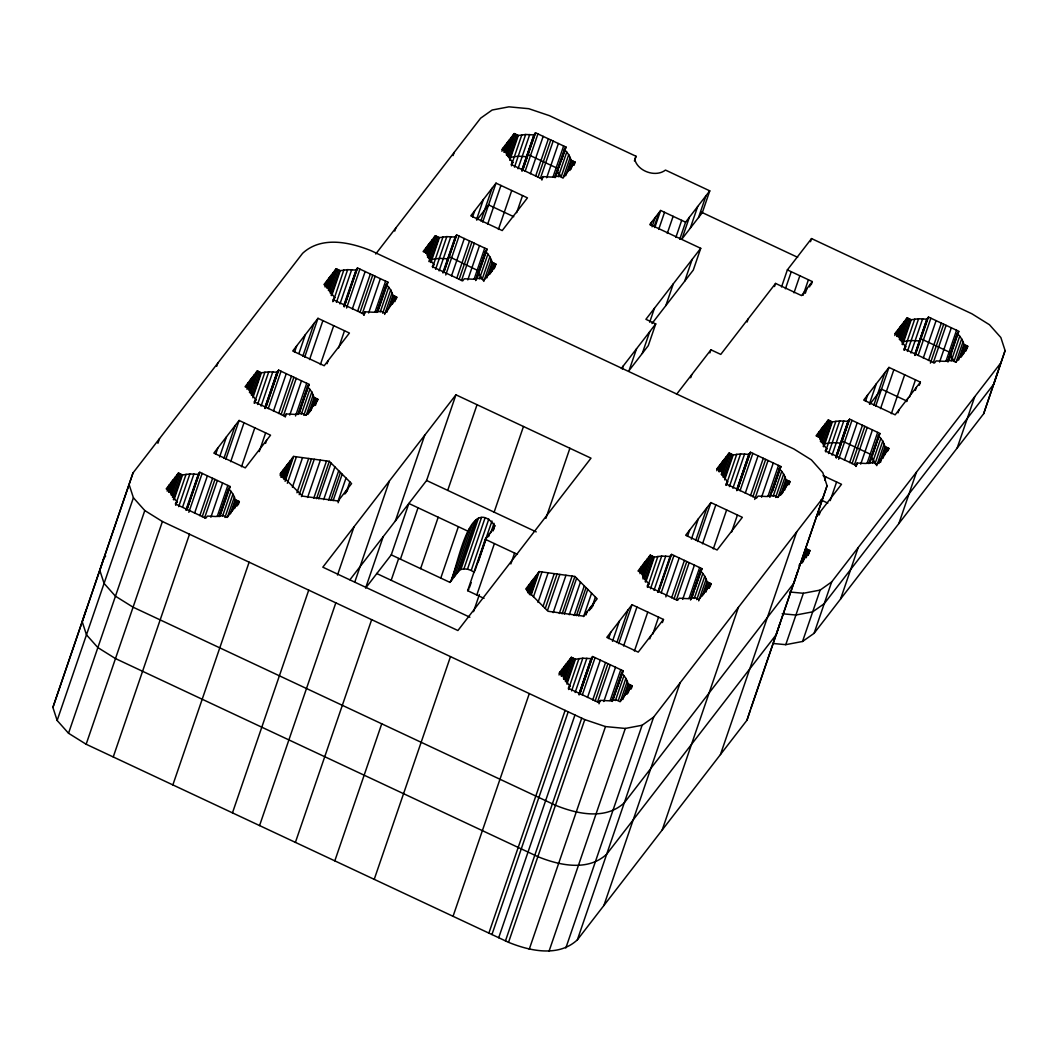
<?xml version="1.0" encoding="UTF-8"?>
<svg xmlns="http://www.w3.org/2000/svg" width="1058" height="1058" viewBox="0 0 1058 1058"><rect width="100%" height="100%" fill="white"/><g stroke="black" fill="none" stroke-linecap="round" stroke-linejoin="round"><path stroke-width="1.5" d="M493.041 530.904L494.787 525.681C468.377 491.309 456.897 572.881 449.954 582.389L391.262 554.868L365.592 588.103L383.194 536.697M375.722 253.999L480.623 118.179L492.155 110.019L508.938 106.832L528.762 108.696L549.472 115.679L636.003 156.253L634.853 159.784C638.093 171.502 655.828 177.612 665.469 170.073L709.773 190.85L702.327 212.618L681.921 239.029L689.38 217.274M52.9 707.432L133.004 472.939L302.575 253.351C321.381 235.802 349.96 242.11 371.424 250.852L793.817 448.936L811.42 459.913L822.82 472.701L827.065 485.741L746.961 720.234L577.377 939.821C558.571 957.371 529.992 951.049 508.528 942.321L86.148 744.25L68.532 733.26L57.145 720.472L52.9 707.432L133.004 472.939M86.068 610.003L82.233 621.76L86.465 634.813L97.865 647.589L115.481 658.579L537.861 856.663C559.325 865.391 587.904 871.699 606.71 854.163L776.294 634.562L780.13 622.805M746.961 720.234L750.32 709.931M797.732 571.399L793.884 583.17L624.313 802.771C605.507 820.307 576.927 813.999 555.463 805.27L133.07 607.186L115.454 596.196L104.068 583.408L99.822 570.368L103.671 558.611L105.628 556.058M773.557 643.529L785.763 644.666L802.533 641.479L814.078 633.332L983.662 413.731L1005.1 350.568L1000.855 337.528L989.468 324.74L971.852 313.763L811.539 238.579L787.364 269.883L781.518 286.983M997.654 372.323L993.806 384.094L824.222 603.695L812.689 611.841L795.907 615.029L782.179 613.746M983.662 413.731L1005.1 350.568M57.145 720.472L133.401 497.749L129.155 484.709M157.893 443.302L159.493 438.634M68.532 733.26L144.787 510.538L133.401 497.749M167.124 491.137L169.254 484.908M168.698 489.973L171.356 482.184M168.579 491.851L172.309 480.954M169.002 492.168L173.274 479.71M170.047 492.565L175.377 476.986M171.079 492.962L177.479 474.262M170.96 494.84L178.432 473.032L182.518 474.949L189.885 473.944L198.137 474.381L199.777 472.265L230.221 486.548L219.839 516.463M86.148 744.25L162.403 521.515L144.787 510.538M171.608 495.131L179.067 473.323M216.718 366.266L217.789 363.145M172.48 497.353L180.468 473.984M173.34 499.561L181.883 474.645M173.988 499.865L182.518 474.949M175.932 503.859L186.063 474.262M175.641 505.248L176.964 501.796L172.599 496.321L170.285 490.78L166.199 488.862L178.432 473.032M178.683 506.65L189.885 473.944M182.73 506.689L193.931 473.971M185.877 510.207L198.401 474.05M186.697 509.136L198.957 473.323M186.724 509.969L199.512 472.595M186.975 509.639L199.777 472.265M188.827 512.31L202.157 473.376M194.579 513.209L207.381 475.836M215.673 454.252L217.816 448.023M113.246 756.946L189.501 534.224M219.561 457.043L226.491 436.795M199.817 515.669L212.618 478.282M202.197 516.78L214.986 479.393M246.54 387.44L248.141 382.771M247.043 389.397L250.243 380.047M223.965 458.259L235.167 425.554M247.995 388.154L251.196 378.804M248.418 388.471L252.148 377.574M204.578 517.891L217.366 480.517M248.921 390.428L254.251 374.849M225.777 459.384L239.108 420.449L270.544 435.182L245.297 467.874L213.861 453.128L239.108 420.449M249.423 392.373L256.353 372.125M249.847 392.69L257.306 370.895L261.392 372.8L268.758 371.794L277.011 372.244L278.651 370.128L309.108 384.398L299.507 412.435M250.482 392.994L257.954 371.186M251.354 395.216L259.355 371.847M210.873 517.23L222.603 482.964M252.756 395.864L260.757 372.509M230.684 461.685L244.014 422.75M252.862 397.729L261.392 372.8M254.277 403.27L264.936 372.125M254.515 403.111L255.586 399.99M254.766 402.781L255.838 399.659L251.473 394.184L249.172 388.643L245.086 386.725L257.306 370.895M217.181 516.582L227.84 485.424M218.993 516.688L228.594 488.664L230.221 486.548M219.244 516.357L228.845 488.333M257.57 404.5L268.758 371.794M219.813 515.63L228.872 489.153M222.484 516.291L231.014 491.362L228.594 488.664M261.075 406.1L272.805 371.834M241.488 466.75L254.819 427.816M224.944 517.494L232.945 494.139L231.014 491.362M227.444 517.164L234.373 496.916L232.945 494.139M264.751 408.057L277.011 372.244M265.003 407.727L277.275 371.913M265.042 408.56L277.831 371.186M265.598 407.833L278.399 370.459M265.849 407.502L278.651 370.128M230.459 513.699L235.26 499.68L234.373 496.916M232.165 510.882L235.894 499.984M268.229 408.613L281.031 371.239M234.638 508.422L237.296 500.632M237.098 505.962L238.698 501.294M238.262 504.706L239.333 501.585L235.26 499.68M259.236 451.581L265.637 432.881M273.467 411.073L286.255 373.686M294.56 352.116L296.69 345.887M265.532 443.408L266.603 440.3M298.964 353.346L305.365 334.645M278.69 413.519L291.492 376.145M281.071 414.643L293.873 377.256M324.885 286.85L327.015 280.621M326.446 285.7L329.117 277.91M302.839 356.123L314.041 323.417M326.34 287.578L330.07 276.667M326.763 287.895L331.022 275.437M283.451 415.754L296.253 378.38M327.795 288.279L333.125 272.713M304.651 357.247L317.982 318.313L349.418 333.045L324.184 365.737L292.749 350.991L317.982 318.313M328.297 290.236L335.227 269.988M285.224 417.064L286.295 413.942L294.534 414.379L301.914 413.374L305.987 415.278L318.207 399.448L314.147 397.544L311.832 391.989L307.468 386.514L309.108 384.398M328.721 290.553L336.193 268.745L340.266 270.663L347.646 269.658L355.898 270.094L357.525 267.978L387.982 282.261L377.587 312.189M329.355 290.857L336.828 269.049M330.228 293.066L338.229 269.711M289.76 415.093L301.49 380.827M331.101 295.288L339.631 270.372M309.571 359.548L322.902 320.614M331.736 295.592L340.266 270.663M332.834 301.702L333.892 298.581M333.389 300.975L343.824 269.988M333.654 300.644L334.712 297.523L330.347 292.048L328.046 286.493L323.96 284.589L336.193 268.745M295.526 415.992L306.727 383.287M297.867 414.551L307.719 386.183M336.444 302.363L347.646 269.658M299.216 411.932L308.288 385.456M299.255 412.765L300.842 408.097M305.643 394.079L308.843 384.728M172.864 784.904L249.119 562.182M280.172 475.571L281.23 472.463M301.358 414.141L309.888 389.225M339.949 303.963L351.679 269.697M280.873 477.251L283.544 469.474M320.376 364.613L333.706 325.679M282.116 477.383L285.845 466.485M282.631 477.581L286.903 465.123M303.831 415.358L311.832 391.989M283.147 477.78L287.948 463.761M283.861 479.459L290.262 460.772M306.317 415.027L313.247 394.779M343.625 305.921L356.149 269.764M344.445 304.863L356.718 269.036M344.472 305.696L357.273 268.309M285.105 479.591L292.563 457.783M344.194 306.926L357.525 267.978M285.091 481.337L293.621 456.421L329.316 461.314L351.573 483.599L338.137 501.003L302.443 496.109L280.185 473.812L293.621 456.421M307.971 414.445L309.042 411.324M308.804 413.123L314.147 397.544M310.073 411.721L314.781 397.834M311.026 410.491L312.097 407.37M327.054 363.74L328.125 360.633M346.574 308.037L359.905 269.102M313.512 406.285L316.17 398.496M287.34 483.281L296.412 456.805M315.443 405.386L317.572 399.157M338.639 347.884L344.511 330.744M352.34 308.936L365.142 271.549M292.405 487.235L302.535 457.651M357.578 311.383L370.366 274.009M296.941 492.75L308.672 458.484M359.945 312.494L372.747 275.12M299.202 494.694L311.462 458.868M362.325 313.618L375.127 276.231M301.451 496.625L314.252 459.251M363.846 315.244L364.917 312.136M364.097 314.914L365.169 311.806L373.408 312.242L380.787 311.237L384.861 313.142L397.094 297.311L393.021 295.407L390.706 289.852L386.342 284.377L387.982 282.261M394.766 231.08L395.824 227.973M368.634 312.956L380.364 278.69M307.587 497.472L320.389 460.085M374.942 312.295L385.601 281.15M376.754 312.414L386.342 284.377M377.005 312.084L386.606 284.047M377.561 311.356L386.633 284.88M313.723 498.318L326.525 460.931M380.232 312.004L388.762 287.088M316.514 498.688L329.316 461.314M318.789 498.873L331.048 463.06M382.705 313.221L390.706 289.852M384.662 314.438L392.134 292.643M386.858 312.308L387.916 309.187M388.22 309.425L393.021 295.407M323.682 499.588L334.883 466.882M389.926 306.608L393.655 295.698M392.386 304.149L395.057 296.359M394.859 301.689L396.459 297.007M328.575 500.315L338.705 470.717M330.85 500.487L340.438 472.463M333.111 500.672L342.184 474.196M453.062 155.592L454.12 152.484M338.005 501.399L346.006 478.031M338.124 502.748L339.195 499.641M232.469 812.861L308.724 590.139M424.575 252.254L426.176 247.598M425.62 252.65L428.278 244.874M426.03 252.968L429.231 243.644M426.453 253.285L430.183 242.401M344.842 494.06L345.913 490.938M426.969 255.216L432.286 239.677M346.098 492.764L349.841 481.866M347.143 491.071L348.214 487.95M427.472 257.16L434.388 236.952M435.341 235.722L427.895 257.478L431.968 259.382L439.348 258.377L447.587 258.813L449.227 256.697L479.419 271.311L487.13 249.225L456.672 234.942L455.046 237.058L446.793 236.622L439.414 237.627L435.341 235.722L423.121 251.553L427.194 253.457L429.508 259.012L433.859 264.487L432.801 267.595M428.53 257.782L435.975 236.013M428.86 261.551L437.377 236.675M430.262 262.212L438.779 237.336M430.897 262.503L439.414 237.627M433.383 264.95L442.971 236.952M435.605 269.301L446.793 236.622M439.11 270.901L450.84 236.661M337.502 575.049L354.033 526.765M442.786 272.858L455.297 236.727M443.606 271.8L455.853 236M443.633 272.633L456.421 235.273M443.884 272.303L456.672 234.942M445.735 274.974L459.053 236.066M259.567 825.571L335.822 602.848M451.501 275.873L464.29 238.513M472.595 216.93L474.725 210.714M476.484 219.68L483.4 199.473M456.739 278.333L469.527 240.973M501.889 151.281L502.947 148.173M354.721 582.244L389.384 481.006M459.119 279.444L471.908 242.084M503.449 150.117L505.05 145.449M503.965 152.061L507.152 142.737M480.887 220.924L492.076 188.245M504.388 152.378L508.104 141.494M505.34 151.135L509.057 140.264M461.5 280.555L474.288 243.208M505.843 153.079L511.159 137.54M482.699 222.048L496.017 183.14L527.453 197.872L502.219 230.565L470.784 215.819L496.017 183.14M506.346 155.023L513.262 134.816M506.769 155.341L514.228 133.572L518.301 135.49L525.667 134.485L533.92 134.921L535.546 132.805L566.004 147.088L561.745 159.52M514.862 133.877L507.404 155.632L510.842 157.245L518.222 156.24L526.474 156.677L528.101 154.561L558.558 168.844M508.805 156.293L516.264 134.538M467.795 279.894L479.512 245.654M510.207 156.954L517.653 135.186M487.606 224.362L500.937 185.441M509.771 160.366L518.301 135.49M511.728 164.36L521.845 134.802M511.424 165.789L512.482 162.681M511.675 165.458L512.733 162.35L508.382 156.875L506.068 151.32L501.995 149.416L514.228 133.572M474.09 279.233L484.749 248.114M475.902 279.338L485.49 251.341L487.13 249.225M475.624 280.568L485.741 251.011M514.479 167.164L525.667 134.485M476.193 279.841L486.31 250.283M477.29 277.553L478.89 272.871M395.388 520.906L424.721 435.235M479.406 278.928L487.923 254.052L485.49 251.341M517.997 168.764L529.714 134.525M498.411 229.427L511.741 190.506M489.854 256.816L491.269 259.607L483.823 281.362L482.408 278.571L489.854 256.816L487.923 254.052M522.189 169.161L533.92 134.921M521.911 170.391L534.171 134.591M521.938 171.224L534.74 133.863M522.507 170.497L535.295 133.136M522.758 170.166L535.546 132.805M391.262 554.868L408.851 503.463L467.557 530.997M486.839 277.91L492.168 262.358L491.269 259.607M488.545 275.093L492.803 262.662M295.407 842.38L371.662 619.657M490.026 274.075L491.084 270.967M525.138 171.277L537.927 133.916M491.018 272.647L494.205 263.323M492.129 271.351L493.187 268.243M494.02 268.639L495.607 263.984M494.231 268.626L495.289 265.518M516.688 212.671L522.546 195.571M391.182 580.3L398.654 558.505M530.375 173.737L543.164 136.376M349.947 579.744L426.599 480.491L455.932 394.819L590.999 458.167L457.902 630.528L322.822 567.181L455.932 394.819M400.427 559.166L418.029 507.774M535.612 176.183L548.401 138.836M537.993 177.308L550.782 139.947M540.374 178.418L553.162 141.058M541.868 180.072L542.939 176.951M546.669 177.757L558.399 143.518M552.977 177.083L563.623 145.964M420.608 568.622L438.197 517.23M447.706 490.383L477.039 404.725M554.789 177.202L564.628 148.874M555.066 177.704L565.184 148.146M555.622 176.977L558.293 169.174L556.918 170.96L561.282 176.435L568.728 154.68L564.364 149.204L566.004 147.088M558.836 167.614L565.752 147.419M558.28 176.792L566.797 151.916M563.24 177.665L570.156 157.457L568.728 154.68M565.726 175.76L571.042 160.221L570.156 157.457M567.948 171.396L571.677 160.525M569.892 170.51L573.079 161.186M571.003 169.214L572.074 166.106M334.817 860.855L381.74 723.804M573.423 164.942L574.494 161.834M574.058 165.246L575.129 162.138L571.042 160.221M440.776 578.091L458.379 526.686M451.343 580.591L468.932 529.198M454.385 576.65L471.987 525.244M457.44 572.695L475.042 521.303M449.954 582.389L458.828 570.897L476.417 519.504M458.828 570.897L460.904 569.442L478.494 518.036M460.904 569.442L463.92 568.86L481.522 517.468M463.92 568.86L467.491 569.191L485.093 517.798M474.381 572.418L471.22 570.447L488.809 519.055M494.139 512.151L523.472 426.493M484.009 598.365L467.636 590.681L485.225 539.289L494.099 527.797M474.91 570.87L491.97 521.025M469.554 587.335L471.154 582.654M478.084 562.406L486.614 537.49M488.598 536.657L489.669 533.536M490.833 532.677L494.02 523.326M493.187 530.349L494.787 525.681M374.228 879.343L450.483 656.621M476.801 594.98L494.403 543.587M473.521 611.683L479.38 594.556M634.403 160.922L636.003 156.253M510.842 563.954L514.585 553.043M545.902 518.354L569.892 448.261M650.458 225.38L651.53 222.273M526.99 590.867L529.119 584.638M652.045 226.782L655.246 217.459M527.704 592.546L531.433 581.649M528.22 592.745L532.478 580.287M528.736 592.943L533.536 578.924M654.175 226.637L658.962 212.645M654.796 227.563L660.642 210.463L685.597 222.167L709.773 190.85M529.436 594.636L535.837 575.936M530.68 594.755L538.152 572.947M531.195 594.953L539.196 571.584L574.891 576.478L597.162 598.775L583.725 616.166L548.031 611.273L525.76 588.989L539.196 571.584M658.698 229.388L664.543 212.288M533.457 596.897L541.987 571.968M537.993 602.412L548.123 572.814M667.267 233.408L673.126 216.308M622.289 368.951L623.347 365.843M543.058 606.366L554.26 573.648M545.32 608.297L557.05 574.031M636.546 348.756L629.087 370.512L648.276 345.662L655.735 323.907L645.909 319.304L700.727 248.313L649.837 224.455L660.642 210.463M547.568 610.241L559.841 574.415M675.85 237.428L681.696 220.328M649.678 322.201L654.466 308.209M679.739 239.253L685.597 222.167M553.175 612.635L565.964 575.261M642.285 353.438L649.731 331.67M453.049 916.307L529.304 693.585M690.239 228.263L697.685 206.508M559.312 613.481L572.1 576.094M665.866 305.564L673.311 283.808M562.102 613.865L574.891 576.478M698.545 217.512L705.99 195.743M564.364 614.05L576.636 578.223M569.257 614.764L580.458 582.059M684.711 281.163L692.157 259.408M574.15 615.478L584.281 585.881M700.727 248.313L693.281 270.081L651.979 323.55M576.425 615.663L586.026 587.626M578.7 615.849L587.759 589.372M559.021 675.004L560.092 671.896M560.595 673.853L562.195 669.172M561.084 675.798L564.284 666.461M561.507 676.115L565.25 665.217M562.472 674.885L566.202 663.974M562.975 676.829L568.305 661.263M583.593 616.563L591.594 593.194M563.478 678.786L570.407 658.539M563.901 679.104L571.36 657.296L575.446 659.213L582.813 658.208L591.065 658.645L592.705 656.529L623.149 670.812L617.819 686.391M586.013 614.936L587.084 611.815M564.536 679.408L571.994 657.6M589.372 610.585L590.443 607.464M565.408 681.616L573.396 658.261M590.417 609.223L591.488 606.115M591.687 607.927L595.416 597.029M592.731 606.234L593.803 603.113M566.81 682.278L574.811 658.909M566.916 684.129L575.446 659.213M568.86 688.123L578.99 658.526M568.569 689.512L569.892 686.073L565.527 680.598L563.213 675.044L559.14 673.126L571.36 657.296M571.611 690.914L582.813 658.208M488.875 933.103L565.131 710.381M491.944 934.545L568.199 711.822M575.129 692.514L586.859 658.248M579.334 692.911L591.065 658.645M579.057 694.141L591.329 658.314M579.083 694.974L591.885 657.587M579.652 694.246L592.454 656.859M579.903 693.916L592.705 656.529M498.702 937.719L574.957 714.996M690.689 377.759L691.747 374.651M582.284 695.027L595.085 657.64M587.507 697.473L600.309 660.099M608.601 638.529L610.744 632.287M505.459 940.893L581.715 718.157M709.865 352.909L710.936 349.801L720.763 354.404L775.58 283.425L801.514 295.579L812.319 281.587L787.364 269.883M508.528 942.321L584.783 719.599L162.403 521.515M612.489 641.307L619.419 621.059M592.745 699.933L605.546 662.546M595.125 701.044L607.927 663.67M639.468 571.704L641.069 567.035M639.971 573.661L643.171 564.311M616.893 642.537L628.095 609.818M640.923 572.418L644.124 563.081M641.346 572.748L645.076 561.838M597.505 702.168L610.307 664.781M641.849 574.692L647.179 559.113M618.705 643.648L632.036 604.713L663.472 619.459L662.401 622.567M642.88 575.089L649.281 556.402M599.013 703.795L600.084 700.687M642.775 576.967L650.234 555.159L654.32 557.077L661.686 556.072L669.952 556.508L671.579 554.392L702.036 568.675L694.841 589.253M642.88 578.819L650.882 555.463M644.282 579.48L652.283 556.111M603.801 701.507L615.531 667.241M645.155 581.702L653.685 556.773M623.612 645.962L636.942 607.014M645.79 581.993L654.32 557.077M647.443 587.375L657.864 556.389M647.708 587.045L648.766 583.937L644.401 578.462L642.1 572.907L638.014 570.989L650.234 555.159M610.109 700.846L620.768 669.701M611.921 700.965L621.773 672.597M650.498 588.777L661.686 556.072M612.198 701.467L622.342 671.87M612.767 700.74L622.898 671.142M529.238 949.304L605.493 726.582L625.318 728.446L642.1 725.259L653.632 717.099L823.217 497.511M615.412 700.555L623.942 675.639L621.522 672.928L623.149 670.812M654.003 590.364L665.733 556.098M634.416 651.027L647.76 612.093M747.107 322.016L748.165 318.908M618.414 700.211L625.873 678.403L623.942 675.639M620.372 701.441L627.301 681.18L625.873 678.403M657.679 592.335L670.203 556.177M658.499 591.277L670.759 555.45M658.526 592.096L671.579 554.392M622.858 699.523L628.188 683.944L627.301 681.18M625.093 695.146L628.822 684.248M661.157 592.89L673.959 555.503M627.024 694.246L630.224 684.91M628.135 692.937L629.206 689.816M630.555 688.679L631.626 685.558M631.203 688.97L632.261 685.862L628.188 683.944M649.784 638.913L650.855 635.805M652.693 634.284L658.565 617.158M665.852 596.897L679.183 557.963M687.488 536.38L689.618 530.151M774.509 286.533L775.58 283.425M549.062 951.168L625.318 728.446M691.363 539.17L698.293 518.923M671.618 597.796L684.42 560.409M716.782 470.731L717.84 467.61M673.999 598.907L686.801 561.534M718.342 469.567L719.943 464.898M718.845 471.524L722.045 462.174M695.767 540.387L706.969 507.681M719.268 471.842L722.998 460.944M720.22 470.598L723.95 459.701M676.379 600.018L689.181 562.644M721.252 470.995L726.053 456.977M697.579 541.511L710.91 502.576L742.346 517.322L717.112 550.001L685.677 535.255L710.91 502.576M721.225 474.5L728.155 454.252M721.649 474.83L729.121 453.022L733.207 454.94L740.574 453.922L748.826 454.371L750.453 452.255L780.91 466.525L772.38 491.454M785.406 288.808L791.265 271.721M722.283 475.121L729.755 453.313M723.156 477.343L731.157 453.975M682.688 599.37L694.418 565.104M724.558 478.004L732.559 454.636M702.499 543.812L715.83 504.878M724.664 479.856L733.207 454.94M565.845 947.981L642.1 725.259M726.079 485.397L736.752 454.252M726.317 485.238L727.64 481.787L723.275 476.312L720.974 470.77L716.888 468.853L729.121 453.022M810.481 241.687L811.539 238.579M688.983 598.709L699.655 567.551M793.989 292.828L799.848 275.741M690.795 598.828L700.396 570.791L702.036 568.675M690.517 600.045L700.647 570.46M729.372 486.64L740.574 453.922M691.086 599.317L701.216 569.733M692.183 597.043L693.784 592.361M577.377 939.821L653.632 717.099M694.286 598.418L702.816 573.489L700.396 570.791M732.877 488.227L744.607 453.961M713.304 548.89L726.634 509.943M696.759 599.621L704.76 576.266L702.816 573.489M803.101 295.301L808.418 279.762M698.716 600.851L706.175 579.043L704.76 576.266M737.095 488.637L748.826 454.371M736.818 489.854L749.077 454.041M736.844 490.687L749.646 453.313M737.4 489.96L750.201 452.586M737.664 489.629L750.453 452.255M805.323 293.251L806.91 288.583M702.274 595.826L707.075 581.807L706.175 579.043M703.438 594.57L707.709 582.112M809.568 286.877L810.626 283.769M740.045 490.74L752.833 453.366M705.911 592.11L709.111 582.76M811.248 284.695L812.319 281.587M708.9 588.089L710.5 583.421M709.125 588.076L710.183 584.955M710.077 586.833L711.135 583.725L707.075 581.807M731.567 532.148L737.439 515.008M603.88 905.516L680.135 682.794M745.268 493.2L758.07 455.813M750.506 495.647L763.294 458.273M752.873 496.771L765.675 459.384M754.724 499.442L768.055 460.508M761.562 497.22L773.292 462.954M767.87 496.559L778.529 465.414M769.682 496.678L779.534 468.31M769.96 497.181L780.09 467.583M772.128 491.785L780.659 466.856M773.16 496.281L781.703 471.352L779.27 468.641L780.91 466.525M775.633 497.485L783.634 474.116L781.703 471.352M662.176 830.027L738.431 607.305M778.119 497.154L785.062 476.907L783.634 474.116M780.619 495.25L785.949 479.671L785.062 476.907M781.875 493.848L786.583 479.975M782.841 492.618L783.899 489.497M784.785 489.973L787.985 480.623M788.316 484.392L789.387 481.284M788.951 484.696L790.022 481.575L785.949 479.671M817.503 436.531L819.104 431.862M818.548 436.914L821.206 429.138M818.971 437.232L822.159 427.908M819.395 437.549L823.111 426.665M819.897 439.493L825.214 423.941M820.4 441.424L827.316 421.229M820.823 441.741L828.269 419.986L832.342 421.891L839.721 420.886L847.974 421.335L849.6 419.206L880.058 433.489L878.418 435.605L882.782 441.08L885.096 446.635L879.767 462.174M828.917 420.291L821.458 442.046L824.896 443.659L832.276 442.654L840.515 443.09L842.155 440.974L872.599 455.257M822.86 442.707L830.305 420.939M823.19 446.476L831.707 421.6M823.825 446.78L832.342 421.891M720.458 754.539L796.714 531.817M825.782 450.774L835.899 421.216M825.729 451.859L826.787 448.751L822.436 443.276L820.122 437.734L816.049 435.817L828.269 419.986M828.533 453.565L839.721 420.886M832.038 455.165L843.768 420.925M824.724 480.028L825.795 476.92M835.714 457.122L847.974 421.335M835.965 456.791L848.225 421.005M836.534 456.064L848.78 420.277M836.561 456.897L849.349 419.537M836.283 458.127L849.6 419.206M750.81 708.463L827.065 485.741M801.422 562.763L806.209 548.771L810.296 550.689L799.028 565.289M802.599 561.507L806.857 549.076M802.162 562.949L803.234 559.841M803.115 561.719L804.186 558.611M819.143 514.968L820.215 511.86M838.663 459.251L851.981 420.33M805.601 557.5L808.259 549.724M806.183 557.751L807.241 554.643M808.061 555.053L809.661 550.385M808.286 555.04L809.344 551.932M830.213 500.632L836.6 481.985M844.429 460.137L857.218 422.79M865.523 401.194L867.653 394.978M785.763 644.666L803.366 593.274L820.135 590.086L831.667 581.926L1001.252 362.339M869.411 403.958L876.328 383.75M849.667 462.597L862.455 425.237M894.817 335.558L895.875 332.437M852.047 463.708L864.836 426.361M896.39 334.381L897.977 329.726M896.893 336.325L900.08 327.001M873.815 405.188L885.004 372.509M897.316 336.642L901.032 325.771M898.268 335.412L901.998 324.528M854.428 464.832L867.216 427.472M898.771 337.343L904.087 321.804M875.627 406.325L888.958 367.404L920.381 382.15L919.323 385.257M855.922 466.472L856.98 463.364M899.274 339.287L906.19 319.08M856.173 466.142L857.245 463.034L865.497 463.47L872.863 462.465L876.95 464.383L889.183 448.552L885.096 446.635M947.717 361.466L957.292 333.468L958.932 331.352L928.474 317.069L926.848 319.185L918.595 318.749L911.229 319.754L907.156 317.85L899.697 339.605L903.77 341.509L911.15 340.517L919.402 340.954L921.029 338.838L951.486 353.108L949.886 357.789M900.345 339.909L907.79 318.141M901.733 340.557L909.192 318.802M860.723 464.158L872.44 429.918M902.064 344.339L910.581 319.463M880.534 408.626L893.865 369.705M902.712 344.63L911.229 319.754M802.533 641.479L820.135 590.086M904.114 350.198L914.773 319.08M904.352 350.053L905.41 346.945M904.603 349.722L905.661 346.614L901.31 341.139L898.996 335.584L894.923 333.68L907.156 317.85M867.018 463.497L877.677 432.378M868.83 463.602L878.669 435.274M907.407 351.428L918.595 318.749M869.65 462.544L871.25 457.876M879.238 434.547L869.676 463.378M872.876 454.027L879.793 433.82M814.078 633.332L831.667 581.926M872.334 463.192L880.851 438.316M910.925 353.028L922.642 318.789M891.339 413.691L904.669 374.77M884.21 443.871L876.751 465.626L875.336 462.849L882.782 441.08M914.588 354.985L926.848 319.185M914.839 354.655L927.099 318.855M914.879 355.488L927.668 318.127M915.435 354.761L928.474 317.069M878.947 463.536L880.005 460.428M880.507 462.372L885.731 446.926M898.03 412.832L899.088 409.724M918.066 355.541L930.855 318.193M882.954 458.339L884.012 455.231M884.475 455.363L887.133 447.587M887.477 451.356L888.535 448.248M906.706 401.604L907.764 398.482M840.568 599.013L858.17 547.621M909.615 396.935L915.474 379.848M923.303 358.001L936.092 320.64M915.382 390.362L916.44 387.254M928.54 360.461L941.329 323.1M930.392 363.132L943.71 324.211M933.301 362.696L946.09 325.335M939.597 362.021L951.327 327.782M945.905 361.36L956.551 330.241M947.968 361.135L957.556 333.138M947.994 361.968L958.112 332.41M949.092 359.68L950.692 354.999M951.221 353.438L958.68 331.683M951.208 361.056L959.725 336.179L957.292 333.468M959.725 336.179L961.656 338.944L954.21 360.712L949.846 355.224L951.486 353.108M898.864 523.525L916.466 472.132M956.168 361.929L963.084 341.734L961.656 338.944M958.654 360.037L963.97 344.498L963.084 341.734M960.347 357.22L964.605 344.789M960.876 357.432L961.934 354.324M961.828 356.202L962.899 353.094M962.82 354.774L966.007 345.45M963.931 353.478L965.002 350.37M965.822 350.767L967.422 346.111M966.033 350.753L967.105 347.646M957.159 448.05L974.762 396.644M176.964 501.796L175.324 503.925L205.768 518.208L207.408 516.079L215.66 516.516L223.04 515.51L227.113 517.428L239.333 501.585M255.838 399.659L254.198 401.789L284.655 416.072L286.295 413.942M334.712 297.523L333.072 299.639L363.529 313.922L365.169 311.806M433.859 264.487L432.219 266.603L462.677 280.886L464.317 278.77L472.569 279.206L479.935 278.201L484.022 280.106L496.242 264.275L492.168 262.358M512.733 162.35L511.093 164.466L541.551 178.749L543.19 176.62L551.443 177.07L558.809 176.051L562.896 177.969L575.129 162.138M476.92 219.985L488.571 204.895L513.752 216.705M478.864 272.038L478.044 273.096L482.408 278.571M621.35 368.422L655.735 323.907M467.636 590.681L469.025 588.883M676.551 394.317L710.936 349.801M632.036 604.713L606.803 637.405L638.225 652.138L663.472 619.459M569.892 686.073L568.252 688.189L598.696 702.472L600.336 700.356L608.588 700.793L615.968 699.788L620.041 701.692L632.261 685.862M648.766 583.937L647.126 586.053L677.583 600.336L679.223 598.206L687.462 598.656L694.841 597.638L698.915 599.555L711.135 583.725M727.64 481.787L726.013 483.916L756.457 498.199L758.097 496.07L766.349 496.506L773.715 495.501L777.789 497.419L790.022 481.575M888.958 367.404L863.712 400.096L895.147 414.829L920.381 382.15M826.787 448.751L825.147 450.88L855.605 465.15L857.245 463.034M905.661 346.614L904.035 348.73L934.479 363.013L936.118 360.897L944.371 361.333L951.737 360.328L955.824 362.246L968.057 346.402L963.97 344.498M869.848 404.262L881.499 389.159L906.68 400.969M816.273 516.965L841.507 484.286L823.084 475.65M871.223 457.043L875.336 462.849M789.625 591.991L803.366 593.274M467.491 569.191L471.22 570.447M584.783 719.599L605.493 726.582M701.348 212.155L797.653 257.319M821.048 499.945L827.792 503.105M426.599 480.491L536.221 531.883M485.225 539.289L517.455 554.392M376.608 573.462L469.897 617.224"/></g></svg>
